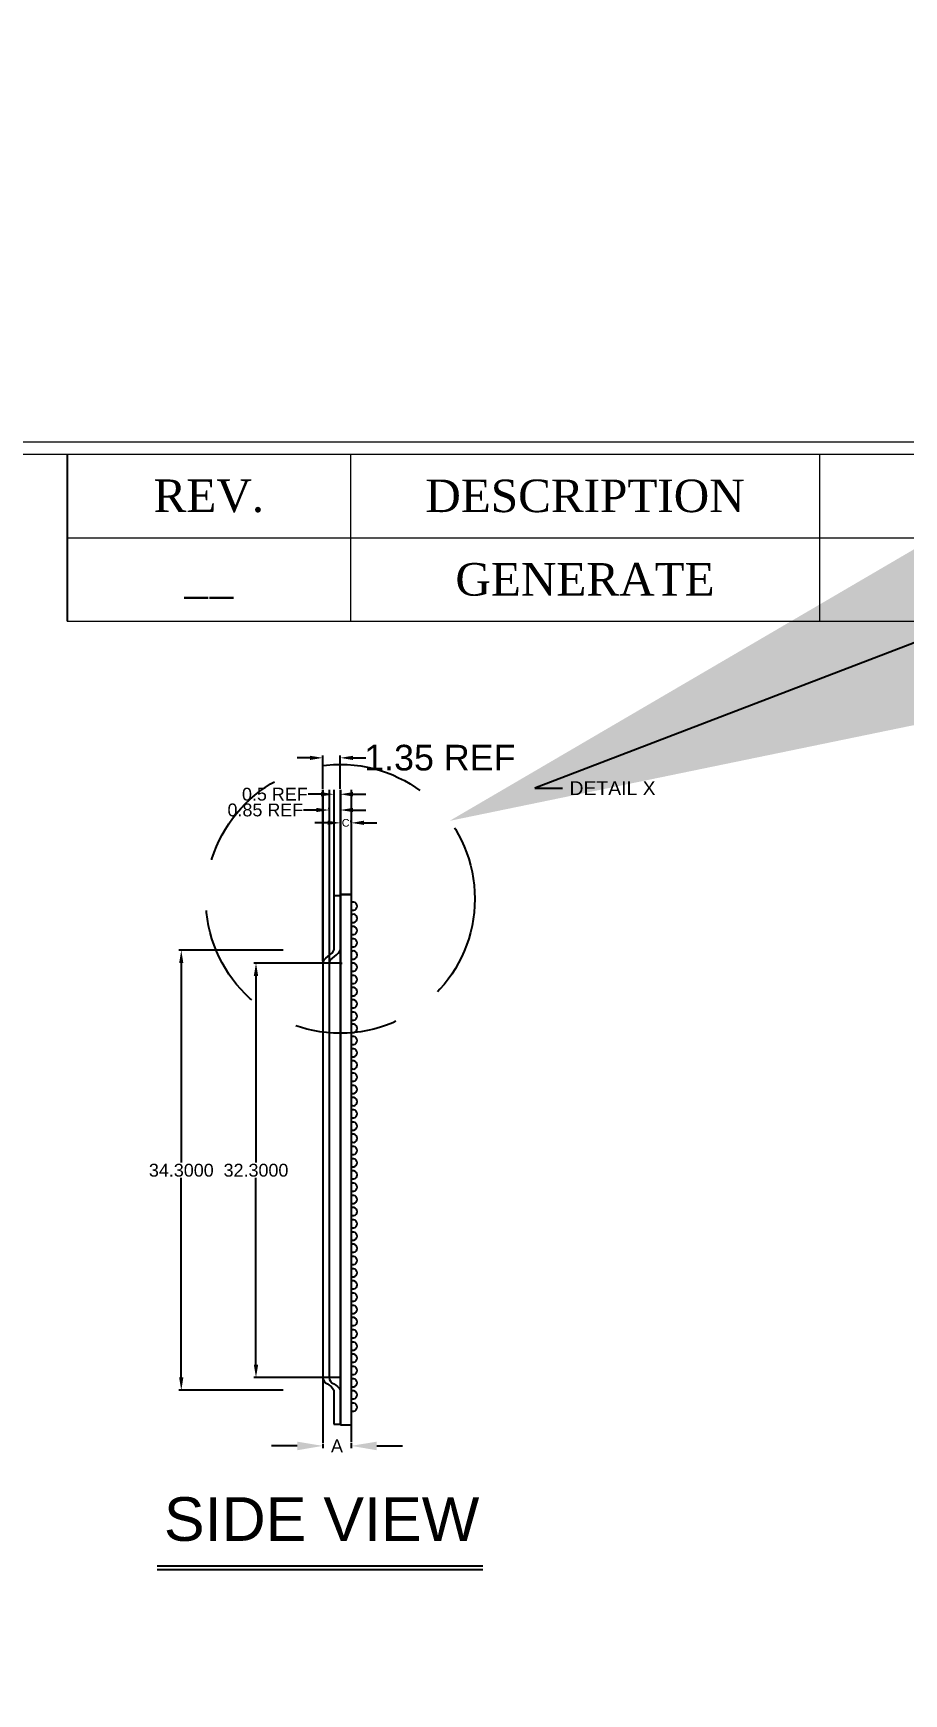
# Model space of a CAD drawing. Header units: inches. Extents: x 22 to 467, y 14 to 272.
# Drawn here: x 133.6 to 201.4, y 143 to 272.5 of the extents above; entities that cross this region are included whole.
import ezdxf
from ezdxf import colors
from ezdxf.entities.mleader import LeaderData, LeaderLine
from ezdxf.math import Vec2, Vec3

# ---------------------------------------------------------------- set-up
doc = ezdxf.new("R2010")
doc.units = ezdxf.units.IN
doc.header["$MEASUREMENT"] = 0
doc.linetypes.add('DASHEDX2', pattern=[1.5, 1, -0.5])
doc.layers.get('0').update_dxf_attribs({"color": 250})
doc.layers.get('Defpoints').update_dxf_attribs({"color": 250})
doc.layers.add('PDF_Geometry', color=7, linetype='Continuous')
doc.styles.get("Standard").update_dxf_attribs({"font": 'arial.ttf'})
doc.dimstyles.get("Standard").update_dxf_attribs({"dimtxt": 0.18, "dimasz": 1, "dimexe": 0.18, "dimexo": 0.0625, "dimgap": 0.09, "dimtad": 0, "dimtih": 1, "dimtoh": 1, "dimdec": 4, "dimzin": 0, "dimdsep": 46, "dimtxsty": 'Standard', "dimcen": 0.09, "dimadec": 0, "dimazin": 0, "dimtfac": 1, "dimtdec": 4, "dimtofl": 0, "dimtmove": 0, "dimatfit": 3, "dimfxl": 1, "dimtolj": 1, "dimtzin": 0, "dimarcsym": 0})

# ---------------------------------------------------------------- blocks, each defined once
blk = doc.blocks.new('*D19')
at = {"color": 0, "lineweight": -2, "transparency": 16777216}
for p, q in [((153.08, 201), (144.96, 201)), ((145.14, 200), (145.14, 184.45)), ((145.14, 167.7), (145.14, 183.25)), ((153.08, 166.7), (144.96, 166.7))]:
    blk.add_line(p, q, dxfattribs=at)
at = {"color": 0, "transparency": 16777216}
for points in [[(144.97, 200), (145.3, 200), (145.14, 201)], [(144.97, 167.7), (145.3, 167.7), (145.14, 166.7)]]:
    blk.add_solid(points, dxfattribs=at)
at = {"layer": 'Defpoints', "color": 0, "transparency": 16777216}
for p in [(153.15, 201), (145.14, 166.7), (153.15, 166.7)]:
    blk.add_point(p, dxfattribs=at)
at = {"color": 0, "transparency": 16777216, "insert": (145.14, 183.85), "char_height": 1, "attachment_point": 5}
blk.add_mtext('\\A1;34.3000', dxfattribs=at)
blk = doc.blocks.new('*D20')
at = {"color": 0, "lineweight": -2, "transparency": 16777216}
for p, q in [((157.61, 200), (150.78, 200)), ((150.96, 199), (150.96, 184.45)), ((150.96, 168.7), (150.96, 183.25)), ((157.61, 167.7), (150.78, 167.7))]:
    blk.add_line(p, q, dxfattribs=at)
at = {"color": 0, "transparency": 16777216}
for points in [[(150.79, 199), (151.13, 199), (150.96, 200)], [(150.79, 168.7), (151.13, 168.7), (150.96, 167.7)]]:
    blk.add_solid(points, dxfattribs=at)
at = {"layer": 'Defpoints', "color": 0, "transparency": 16777216}
for p in [(157.67, 200), (150.96, 167.7), (157.67, 167.7)]:
    blk.add_point(p, dxfattribs=at)
at = {"color": 0, "transparency": 16777216, "insert": (150.96, 183.85), "char_height": 1, "attachment_point": 5}
blk.add_mtext('\\A1;32.3000', dxfattribs=at)
blk = doc.blocks.new('*D21')
at = {"color": 0, "lineweight": -2, "transparency": 16777216}
for p, q in [((156.17, 213.57), (156.17, 216.18)), ((157.52, 213.57), (157.52, 216.18)), ((155.17, 216), (154.17, 216)), ((158.52, 216), (159.52, 216))]:
    blk.add_line(p, q, dxfattribs=at)
at = {"color": 0, "transparency": 16777216}
for points in [[(155.17, 216.16), (155.17, 215.83), (156.17, 216)], [(158.52, 216.16), (158.52, 215.83), (157.52, 216)]]:
    blk.add_solid(points, dxfattribs=at)
at = {"layer": 'Defpoints', "color": 0, "transparency": 16777216}
for p in [(157.52, 216), (156.17, 213.5), (157.52, 213.5)]:
    blk.add_point(p, dxfattribs=at)
at = {"color": 0, "transparency": 16777216, "insert": (165.29, 216), "char_height": 2, "attachment_point": 5}
blk.add_mtext('\\A1;1.35 REF', dxfattribs=at)
blk = doc.blocks.new('*D22')
at = {"color": 0, "lineweight": -2, "transparency": 16777216}
for p, q in [((156.02, 213.16), (155.02, 213.16)), ((157.02, 213.35), (157.02, 212.98)), ((157.52, 213.1), (157.52, 212.98)), ((158.52, 213.16), (159.52, 213.16))]:
    blk.add_line(p, q, dxfattribs=at)
at = {"color": 0, "transparency": 16777216}
for points in [[(156.02, 213.33), (156.02, 212.99), (157.02, 213.16)], [(158.52, 213.33), (158.52, 212.99), (157.52, 213.16)]]:
    blk.add_solid(points, dxfattribs=at)
at = {"layer": 'Defpoints', "color": 0, "transparency": 16777216}
for p in [(157.02, 213.42), (157.02, 213.16), (157.52, 213.16)]:
    blk.add_point(p, dxfattribs=at)
at = {"color": 0, "transparency": 16777216, "insert": (152.43, 213.16), "char_height": 1, "attachment_point": 5}
blk.add_mtext('\\A1;0.5 REF ', dxfattribs=at)
blk = doc.blocks.new('*D23')
at = {"color": 0, "lineweight": -2, "transparency": 16777216}
for p, q in [((155.67, 211.93), (154.67, 211.93)), ((156.67, 212), (156.67, 212.11)), ((157.52, 212.26), (157.52, 211.75)), ((158.52, 211.93), (159.52, 211.93))]:
    blk.add_line(p, q, dxfattribs=at)
at = {"color": 0, "transparency": 16777216}
for points in [[(155.67, 212.1), (155.67, 211.77), (156.67, 211.93)], [(158.52, 212.1), (158.52, 211.77), (157.52, 211.93)]]:
    blk.add_solid(points, dxfattribs=at)
at = {"layer": 'Defpoints', "color": 0, "transparency": 16777216}
for p in [(157.52, 212.32), (156.67, 211.93), (156.67, 211.93)]:
    blk.add_point(p, dxfattribs=at)
at = {"color": 0, "transparency": 16777216, "insert": (151.69, 211.93), "char_height": 1, "attachment_point": 5}
blk.add_mtext('\\A1;0.85 REF ', dxfattribs=at)
blk = doc.blocks.new('*D24')
at = {"color": 0, "lineweight": -2, "transparency": 16777216}
for p, q in [((154.17, 162.37), (152.17, 162.37)), ((156.17, 162.54), (156.17, 162.19)), ((158.37, 162.62), (158.37, 162.19)), ((160.37, 162.37), (162.37, 162.37))]:
    blk.add_line(p, q, dxfattribs=at)
at = {"color": 0, "transparency": 16777216}
for points in [[(154.17, 162.7), (154.17, 162.03), (156.17, 162.37)], [(160.37, 162.7), (160.37, 162.03), (158.37, 162.37)]]:
    blk.add_solid(points, dxfattribs=at)
at = {"layer": 'Defpoints', "color": 0, "transparency": 16777216}
for p in [(156.17, 162.6), (156.17, 162.37), (158.37, 162.68)]:
    blk.add_point(p, dxfattribs=at)
at = {"color": 0, "transparency": 16777216, "insert": (157.27, 162.37), "char_height": 1, "attachment_point": 5}
blk.add_mtext('\\A1;A', dxfattribs=at)
blk = doc.blocks.new('*D25')
at = {"color": 0, "lineweight": -2, "transparency": 16777216}
for p, q in [((157.54, 210.99), (157.54, 211.11)), ((158.37, 210.99), (158.37, 211.11)), ((156.54, 210.93), (155.54, 210.93)), ((159.37, 210.93), (160.37, 210.93))]:
    blk.add_line(p, q, dxfattribs=at)
at = {"color": 0, "transparency": 16777216}
for points in [[(156.54, 211.1), (156.54, 210.77), (157.54, 210.93)], [(159.37, 211.1), (159.37, 210.77), (158.37, 210.93)]]:
    blk.add_solid(points, dxfattribs=at)
at = {"layer": 'Defpoints', "color": 0, "transparency": 16777216}
for p in [(157.54, 210.93), (157.54, 210.93), (158.37, 210.93)]:
    blk.add_point(p, dxfattribs=at)
at = {"color": 0, "transparency": 16777216, "insert": (157.95, 210.93), "char_height": 0.6, "attachment_point": 5}
blk.add_mtext('\\A1;C', dxfattribs=at)

msp = doc.modelspace()

# ---------------------------------------------------------------- linework, layer by layer
at = {"color": 18, "lineweight": 15, "true_color": 0x000000}
for p, q in [((136.24739, 239.65607), (286.09339, 239.65607)), ((158.32234, 239.65607), (158.32234, 226.639)), ((194.88215, 239.65607), (194.88215, 226.639)), ((136.24739, 233.14754), (286.09339, 233.14754)), ((136.24739, 226.639), (286.09339, 226.639))]:
    msp.add_line(p, q, dxfattribs=at)
for p, q in [((136.24739, 239.65607), (136.24739, 226.639)), ((156.16809, 200.14742), (156.16809, 213.50375)), ((156.16809, 213.50375), (156.16809, 164.00302)), ((156.66809, 213.50375), (156.66809, 167.69861)), ((157.01809, 213.50375), (157.01809, 200.99742)), ((157.51809, 213.50375), (157.51809, 164.05366)), ((157.53809, 213.50375), (157.53809, 164.00302)), ((158.36809, 213.50375), (158.36809, 164.00302)), ((158.36809, 213.50375), (158.36809, 164.00302)), ((158.36809, 204.93125), (158.36809, 162.68275)), ((156.16809, 200.14742), (156.16809, 167.54742)), ((157.53809, 199.99861), (157.66809, 199.99861)), ((157.01551, 166.7002), (157.01551, 164.05366)), ((156.16809, 164.00302), (156.16809, 162.60086)), ((157.01551, 164.05366), (157.51809, 164.05366)), ((157.53809, 164.00302), (158.36809, 164.00302)), ((143.25912, 153.03078), (168.62599, 153.03078)), ((143.25912, 152.73078), (168.62599, 152.73078))]:
    msp.add_line(p, q)
at = {"linetype": 'ByBlock'}
for p, q in [((157.53809, 213.50375), (157.53809, 205.34923)), ((157.52091, 205.2495), (157.01809, 205.2495)), ((157.54465, 205.34923), (157.53809, 205.34923)), ((157.53809, 205.34923), (158.36809, 205.34923)), ((158.36685, 205.34923), (157.54465, 205.34923)), ((157.54465, 205.34923), (157.54465, 205.34923))]:
    msp.add_line(p, q, dxfattribs=at)
at = {"linetype": 'DASHEDX2', "ltscale": 8}
msp.add_circle((157.53597, 205.00801), 10.4775, dxfattribs=at)
for centre in [(158.53143, 204.44049), (158.53143, 203.48799), (158.53143, 202.53549), (158.53143, 201.58299), (158.53143, 200.63049), (158.53143, 199.67799), (158.53143, 198.72549), (158.53143, 197.77299), (158.53143, 196.82049), (158.53143, 195.86799), (158.53143, 194.91549), (158.53143, 193.96299), (158.53143, 193.01049), (158.53143, 192.05799), (158.53143, 191.10549), (158.53143, 190.15299), (158.53143, 189.20049), (158.53143, 188.24799), (158.53143, 187.29549), (158.53143, 186.34299), (158.53143, 185.39049), (158.53143, 184.43799), (158.53143, 183.48549), (158.53143, 182.53299), (158.53143, 181.58049), (158.53143, 180.62799), (158.53143, 179.67549), (158.53143, 178.72299), (158.53143, 177.77049), (158.53143, 176.81799), (158.53143, 175.86549), (158.53143, 174.91299), (158.53143, 173.96049), (158.53143, 173.00799), (158.53143, 172.05549), (158.53143, 171.10299), (158.53143, 170.15049), (158.53143, 169.19799), (158.53143, 168.24549), (158.53143, 167.29299), (158.53143, 166.34049), (158.53143, 165.38799)]:
    msp.add_arc(centre, 0.3175, 239.0375322, 120.9624678)
for points in [[(156.16799, 200.00279), (156.12289, 200.297), (156.99562, 200.74494), (157.01777, 200.99726)], [(156.66824, 200.00325), (156.62314, 200.29746), (157.49587, 200.74541), (157.51802, 200.99773)], [(156.1692, 167.69733), (156.13847, 167.21001), (156.85569, 167.17316), (157.01551, 166.7002)], [(156.67119, 167.69733), (156.64046, 167.21001), (157.35767, 167.17316), (157.51749, 166.7002)]]:
    msp.add_open_spline(points, degree=3)
at = {"layer": 'PDF_Geometry', "lineweight": 0}
for points in [[(287.07572, 48.03294), (22.19935, 48.03294), (22.19935, 240.6384), (287.07572, 240.6384)], [(286.09339, 49.01526), (23.18168, 49.01526), (23.18168, 239.65607), (286.09339, 239.65607)]]:
    msp.add_lwpolyline(points, close=True, dxfattribs=at)

# ---------------------------------------------------------------- texts
at = {"char_height": 2.5348525}
for s, insert, width, attachment_point in [('{\\fTimes New Roman|b0|i0|c0;REV.', (147.28487, 236.40181), 18.9462116, 5), ('{\\fTimes New Roman|b0|i0|c0;DESCRIPTION', (176.60224, 236.40181), 33.4310828, 5), ('{\\fTimes New Roman|b0|i0|c0;GENERATE', (176.60224, 229.89327), 33.4310828, 5), ('{\\fTimes New Roman|b0|i0|c0|p18;__}', (147.28487, 229.89327), 18.6039068, 5), ('{\\fTimes New Roman|b0|i0|c0;', (137.81176, 223.38474), 146.7172606, 4)]:
    msp.add_mtext(s, dxfattribs=dict(at, insert=insert, width=width, attachment_point=attachment_point))
at = {"insert": (143.78396, 158.37209), "char_height": 3.405694, "attachment_point": 1}
msp.add_mtext('SIDE VIEW', dxfattribs=at)

# ---------------------------------------------------------------- dimensions: what is measured, and where the dimension line sits
for base, p1, p2, text, override, picture, middle in [((157.51809, 215.99666), (156.16809, 213.50375), (157.51809, 213.50375), '1.35 REF', {"dimtxt": 2}, '*D21', (165.29294, 215.99666)), ((157.01809, 213.15907), (157.51809, 213.15907), (157.01809, 213.41658), '0.5 REF ', {"dimtxt": 1}, '*D22', (152.42706, 213.15907)), ((156.66809, 211.9331), (157.51809, 212.32279), (156.66809, 211.9331), '0.85 REF ', {"dimtxt": 1}, '*D23', (151.68859, 211.9331)), ((157.53809, 210.93187), (158.36809, 210.93187), (157.53809, 210.93187), 'C', {"dimtxt": 0.6, "dimasz": 1}, '*D25', (157.95309, 210.93187)), ((156.16809, 162.3658), (158.36809, 162.68275), (156.16809, 162.60086), 'A', {"dimtxt": 1, "dimasz": 2}, '*D24', (157.26809, 162.3658))]:
    dim = msp.add_linear_dim(base=base, p1=p1, p2=p2, text=text, dimstyle='Standard', override=override)
    dim.commit()
    dim.dimension.update_dxf_attribs({"geometry": picture, "text_midpoint": middle})
for base, p1, p2, picture, middle in [((145.13754, 166.69742), (153.14735, 200.99742), (153.14735, 166.69742), '*D19', (145.13754, 183.84742)), ((150.96038, 167.69861), (157.66809, 199.99861), (157.66809, 167.69861), '*D20', (150.96038, 183.84861))]:
    dim = msp.add_linear_dim(base=base, p1=p1, p2=p2, angle=90, dimstyle='Standard', override={"dimtxt": 1})
    dim.commit()
    dim.dimension.update_dxf_attribs({"geometry": picture, "text_midpoint": middle})

# ---------------------------------------------------------------- leaders
ml = msp.add_multileader_mtext('Standard')
ml.set_content('DETAIL X', color=256)
ml.set_leader_properties()
ml.build(insert=Vec2(0, 0))
ml.multileader.update_dxf_attribs({"dogleg_length": 0.36, "arrow_head_size": 120, "scale": 6})
ctx = ml.context
ctx.base_point, ctx.scale, ctx.char_height, ctx.arrow_head_size, ctx.landing_gap_size, ctx.plane_origin = Vec3(174.85349, 213.63459), 6, 1.08, 120, 0.54, Vec3(166.05092, 211.08689)
notes = []
notes.append((ctx, [(0, (1, 1, 0), (172.69349, 213.63459), (1, 0), 2.16, [(0, [(166.05092, 211.08689)], 0, [])])]))
ctx.mtext.insert, ctx.mtext.flow_direction = Vec3(175.39349, 214.17496), 5
for ctx, leaders in notes:
    for number, flags, end, landing, length, lines in leaders:
        leader = LeaderData()
        leader.index, (leader.has_last_leader_line, leader.has_dogleg_vector, leader.attachment_direction) = number, flags
        leader.last_leader_point, leader.dogleg_vector, leader.dogleg_length = Vec3(end), Vec3(landing), length
        for number, points, colour, breaks in lines:
            line = LeaderLine()
            line.index, line.vertices, line.color, line.breaks = number, Vec3.list(points), colors.encode_raw_color(colour), breaks
            leader.lines.append(line)
        ctx.leaders.append(leader)

doc.saveas('drawing.dxf')
